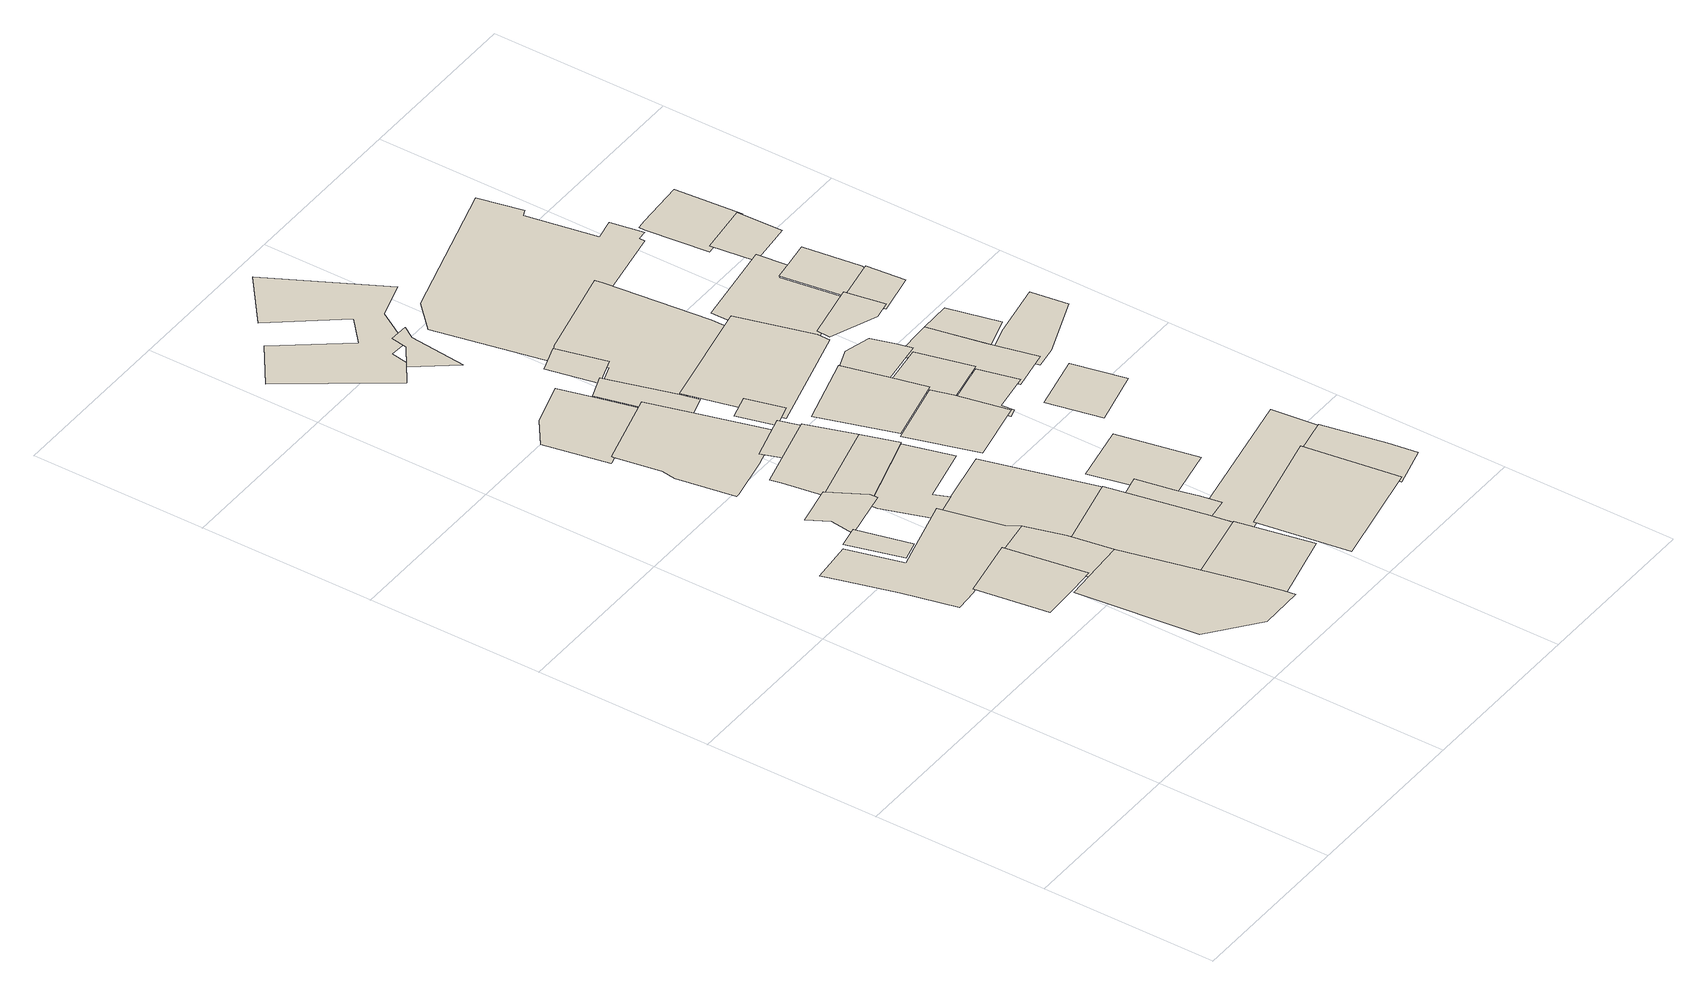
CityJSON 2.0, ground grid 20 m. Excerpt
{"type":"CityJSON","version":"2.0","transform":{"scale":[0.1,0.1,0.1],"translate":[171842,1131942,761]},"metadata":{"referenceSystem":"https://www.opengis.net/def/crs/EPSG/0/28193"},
"CityObjects":{
"building1":{"type":"Building","attributes":{"material":{"value":"dressed stone","sources":[{"name":"Amiran Atlas, sheet 11, map 4.2","type":"Secondary cartographic source"}],"paradata":{"author":"Beatrice Vaienti","date":"29-05-2023","version":0}},"time":{"estimatedStart":{"year":1841},"estimatedEnd":{"year":1938}},"roof":{"type":{"value":"flat","paradata":{"type":"user","author":"Beatrice Vaienti","date":"29-05-2023","version":0}}},"numberOfFloors":{"value":"2","sources":[{"name":"Amiran Atlas, sheet 12, map 4.3","type":"Secondary cartographic source"}],"paradata":{"type":"user","author":"Beatrice Vaienti","date":"29-05-2023","comments":"In the atlas the value is \"1-3\", we have chosen a random value between 1 and 3 assigning a higher probability to 1 and 2 floors, respectively p=[0.35,0.35,0.3] for 1, 2, 3 floors","version":0}},"updatedGeometry":true,"terrainDifference":{"value":"0.7415756068710471"}},"geometry":[{"type":"MultiSurface","lod":"0","boundaries":[[[0,1,2,3,4]]]}]},
"building2":{"type":"Building","attributes":{"material":{"value":"dressed stone","sources":[{"name":"Amiran Atlas, sheet 11, map 4.2","type":"Secondary cartographic source"}],"paradata":{"author":"Beatrice Vaienti","date":"29-05-2023","version":0}},"time":{"estimatedStart":{"year":1841},"estimatedEnd":{"year":1938}},"roof":{"type":{"value":"flat","paradata":{"type":"user","author":"Beatrice Vaienti","date":"29-05-2023","version":0}}},"numberOfFloors":{"value":"2","sources":[{"name":"Amiran Atlas, sheet 12, map 4.3","type":"Secondary cartographic source"}],"paradata":{"type":"user","author":"Beatrice Vaienti","date":"29-05-2023","comments":"In the atlas the value is \"1-3\", we have chosen a random value between 1 and 3 assigning a higher probability to 1 and 2 floors, respectively p=[0.35,0.35,0.3] for 1, 2, 3 floors","version":0}},"updatedGeometry":true,"terrainDifference":{"value":"0.2014014282801654"}},"geometry":[{"type":"MultiSurface","lod":"0","boundaries":[[[5,6,7,8]]]}]},
"building3":{"type":"Building","attributes":{"material":{"value":"dressed stone","sources":[{"name":"Amiran Atlas, sheet 11, map 4.2","type":"Secondary cartographic source"}],"paradata":{"author":"Beatrice Vaienti","date":"29-05-2023","version":0}},"time":{"estimatedStart":{"year":1841},"estimatedEnd":{"year":1938}},"roof":{"type":{"value":"flat","paradata":{"type":"user","author":"Beatrice Vaienti","date":"29-05-2023","version":0}}},"numberOfFloors":{"value":"3","sources":[{"name":"Amiran Atlas, sheet 12, map 4.3","type":"Secondary cartographic source"}],"paradata":{"type":"user","author":"Beatrice Vaienti","date":"29-05-2023","comments":"In the atlas the value is \"1-3\", we have chosen a random value between 1 and 3 assigning a higher probability to 1 and 2 floors, respectively p=[0.35,0.35,0.3] for 1, 2, 3 floors","version":0}},"updatedGeometry":true,"terrainDifference":{"value":"1.1734981575263665"}},"geometry":[{"type":"MultiSurface","lod":"0","boundaries":[[[9,10,11,12,13,14,15,16,17,18,19,20]]]}]},
"building4":{"type":"Building","attributes":{"material":{"value":"dressed stone","sources":[{"name":"Amiran Atlas, sheet 11, map 4.2","type":"Secondary cartographic source"}],"paradata":{"author":"Beatrice Vaienti","date":"29-05-2023","version":0}},"time":{"estimatedStart":{"year":1841},"estimatedEnd":{"year":1938}},"roof":{"type":{"value":"flat","paradata":{"type":"user","author":"Beatrice Vaienti","date":"29-05-2023","version":0}}},"numberOfFloors":{"value":"3","sources":[{"name":"Amiran Atlas, sheet 12, map 4.3","type":"Secondary cartographic source"}],"paradata":{"type":"user","author":"Beatrice Vaienti","date":"29-05-2023","comments":"In the atlas the value is \"1-3\", we have chosen a random value between 1 and 3 assigning a higher probability to 1 and 2 floors, respectively p=[0.35,0.35,0.3] for 1, 2, 3 floors","version":0}},"updatedGeometry":true,"terrainDifference":{"value":"1.1051796525054378"}},"geometry":[{"type":"MultiSurface","lod":"0","boundaries":[[[21,22,23,24,25,26,27,28,29]]]}]},
"building5":{"type":"Building","attributes":{"material":{"value":"dressed stone","sources":[{"name":"Amiran Atlas, sheet 11, map 4.2","type":"Secondary cartographic source"}],"paradata":{"author":"Beatrice Vaienti","date":"29-05-2023","version":0}},"time":{"estimatedStart":{"year":1841},"estimatedEnd":{"year":1938}},"roof":{"type":{"value":"flat","paradata":{"type":"user","author":"Beatrice Vaienti","date":"29-05-2023","version":0}}},"numberOfFloors":{"value":"1","sources":[{"name":"Amiran Atlas, sheet 12, map 4.3","type":"Secondary cartographic source"}],"paradata":{"type":"user","author":"Beatrice Vaienti","date":"29-05-2023","comments":"In the atlas the value is \"1-3\", we have chosen a random value between 1 and 3 assigning a higher probability to 1 and 2 floors, respectively p=[0.35,0.35,0.3] for 1, 2, 3 floors","version":0}},"updatedGeometry":true,"terrainDifference":{"value":"0.5852406870586565"}},"geometry":[{"type":"MultiSurface","lod":"0","boundaries":[[[30,31,32,33,34,35]]]}]},
"building6":{"type":"Building","attributes":{"material":{"value":"dressed stone","sources":[{"name":"Amiran Atlas, sheet 11, map 4.2","type":"Secondary cartographic source"}],"paradata":{"author":"Beatrice Vaienti","date":"29-05-2023","version":0}},"time":{"estimatedStart":{"year":1841},"estimatedEnd":{"year":1938}},"roof":{"type":{"value":"flat","paradata":{"type":"user","author":"Beatrice Vaienti","date":"29-05-2023","version":0}}},"numberOfFloors":{"value":"3","sources":[{"name":"Amiran Atlas, sheet 12, map 4.3","type":"Secondary cartographic source"}],"paradata":{"type":"user","author":"Beatrice Vaienti","date":"29-05-2023","comments":"In the atlas the value is \"1-3\", we have chosen a random value between 1 and 3 assigning a higher probability to 1 and 2 floors, respectively p=[0.35,0.35,0.3] for 1, 2, 3 floors","version":0}},"updatedGeometry":true,"terrainDifference":{"value":"0.609221989827347"}},"geometry":[{"type":"MultiSurface","lod":"0","boundaries":[[[26,36,17,16,27]]]}]},
"building7":{"type":"Building","attributes":{"material":{"value":"dressed stone","sources":[{"name":"Amiran Atlas, sheet 11, map 4.2","type":"Secondary cartographic source"}],"paradata":{"author":"Beatrice Vaienti","date":"29-05-2023","version":0}},"time":{"estimatedStart":{"year":1841},"estimatedEnd":{"year":1938}},"roof":{"type":{"value":"flat","paradata":{"type":"user","author":"Beatrice Vaienti","date":"29-05-2023","version":0}}},"numberOfFloors":{"value":"3","sources":[{"name":"Amiran Atlas, sheet 12, map 4.3","type":"Secondary cartographic source"}],"paradata":{"type":"user","author":"Beatrice Vaienti","date":"29-05-2023","comments":"In the atlas the value is \"1-3\", we have chosen a random value between 1 and 3 assigning a higher probability to 1 and 2 floors, respectively p=[0.35,0.35,0.3] for 1, 2, 3 floors","version":0}},"updatedGeometry":true,"terrainDifference":{"value":"1.1146611392366468"}},"geometry":[{"type":"MultiSurface","lod":"0","boundaries":[[[37,38,39,40,41]]]}]},
"building8":{"type":"Building","attributes":{"material":{"value":"dressed stone","sources":[{"name":"Amiran Atlas, sheet 11, map 4.2","type":"Secondary cartographic source"}],"paradata":{"author":"Beatrice Vaienti","date":"29-05-2023","version":0}},"time":{"estimatedStart":{"year":1841},"estimatedEnd":{"year":1938}},"roof":{"type":{"value":"flat","paradata":{"type":"user","author":"Beatrice Vaienti","date":"29-05-2023","version":0}}},"numberOfFloors":{"value":"1","sources":[{"name":"Amiran Atlas, sheet 12, map 4.3","type":"Secondary cartographic source"}],"paradata":{"type":"user","author":"Beatrice Vaienti","date":"29-05-2023","comments":"In the atlas the value is \"1-3\", we have chosen a random value between 1 and 3 assigning a higher probability to 1 and 2 floors, respectively p=[0.35,0.35,0.3] for 1, 2, 3 floors","version":0}},"updatedGeometry":true,"terrainDifference":{"value":"1.1937920762037393"}},"geometry":[{"type":"MultiSurface","lod":"0","boundaries":[[[42,43,44,45,46,47]]]}]},
"building9":{"type":"Building","attributes":{"material":{"value":"dressed stone","sources":[{"name":"Amiran Atlas, sheet 11, map 4.2","type":"Secondary cartographic source"}],"paradata":{"author":"Beatrice Vaienti","date":"29-05-2023","version":0}},"time":{"estimatedStart":{"year":1841},"estimatedEnd":{"year":1938}},"roof":{"type":{"value":"flat","paradata":{"type":"user","author":"Beatrice Vaienti","date":"29-05-2023","version":0}}},"numberOfFloors":{"value":"3","sources":[{"name":"Amiran Atlas, sheet 12, map 4.3","type":"Secondary cartographic source"}],"paradata":{"type":"user","author":"Beatrice Vaienti","date":"29-05-2023","comments":"In the atlas the value is \"1-3\", we have chosen a random value between 1 and 3 assigning a higher probability to 1 and 2 floors, respectively p=[0.35,0.35,0.3] for 1, 2, 3 floors","version":0}},"updatedGeometry":true,"terrainDifference":{"value":"1.2324583044890314"}},"geometry":[{"type":"MultiSurface","lod":"0","boundaries":[[[48,49,50,51,52]]]}]},
"building10":{"type":"Building","attributes":{"material":{"value":"dressed stone","sources":[{"name":"Amiran Atlas, sheet 11, map 4.2","type":"Secondary cartographic source"}],"paradata":{"author":"Beatrice Vaienti","date":"29-05-2023","version":0}},"time":{"estimatedStart":{"year":1841},"estimatedEnd":{"year":1938}},"roof":{"type":{"value":"domed","paradata":{"type":"user","author":"Beatrice Vaienti","date":"29-05-2023","version":0}}},"numberOfFloors":{"value":"3","sources":[{"name":"Amiran Atlas, sheet 12, map 4.3","type":"Secondary cartographic source"}],"paradata":{"type":"user","author":"Beatrice Vaienti","date":"29-05-2023","comments":"In the atlas the value is \"1-3\", we have chosen a random value between 1 and 3 assigning a higher probability to 1 and 2 floors, respectively p=[0.35,0.35,0.3] for 1, 2, 3 floors","version":0}},"updatedGeometry":true,"terrainDifference":{"value":"1.360554771012161"}},"geometry":[{"type":"MultiSurface","lod":"0","boundaries":[[[53,54,55,56,57,58,59]]]}]},
"building11":{"type":"Building","attributes":{"material":{"value":"dressed stone","sources":[{"name":"Amiran Atlas, sheet 11, map 4.2","type":"Secondary cartographic source"}],"paradata":{"author":"Beatrice Vaienti","date":"29-05-2023","version":0}},"time":{"estimatedStart":{"year":1841},"estimatedEnd":{"year":1938}},"roof":{"type":{"value":"flat","paradata":{"type":"user","author":"Beatrice Vaienti","date":"29-05-2023","version":0}}},"numberOfFloors":{"value":"3","sources":[{"name":"Amiran Atlas, sheet 12, map 4.3","type":"Secondary cartographic source"}],"paradata":{"type":"user","author":"Beatrice Vaienti","date":"29-05-2023","comments":"In the atlas the value is \"1-3\", we have chosen a random value between 1 and 3 assigning a higher probability to 1 and 2 floors, respectively p=[0.35,0.35,0.3] for 1, 2, 3 floors","version":0}},"updatedGeometry":true,"terrainDifference":{"value":"1.3034931876859628"}},"geometry":[{"type":"MultiSurface","lod":"0","boundaries":[[[55,54,60,61,62,63,64]]]}]},
"building12":{"type":"Building","attributes":{"material":{"value":"dressed stone","sources":[{"name":"Amiran Atlas, sheet 11, map 4.2","type":"Secondary cartographic source"}],"paradata":{"author":"Beatrice Vaienti","date":"29-05-2023","version":0}},"time":{"estimatedStart":{"year":1841},"estimatedEnd":{"year":1938}},"roof":{"type":{"value":"flat","paradata":{"type":"user","author":"Beatrice Vaienti","date":"29-05-2023","version":0}}},"numberOfFloors":{"value":"2","sources":[{"name":"Amiran Atlas, sheet 12, map 4.3","type":"Secondary cartographic source"}],"paradata":{"type":"user","author":"Beatrice Vaienti","date":"29-05-2023","comments":"In the atlas the value is \"1-3\", we have chosen a random value between 1 and 3 assigning a higher probability to 1 and 2 floors, respectively p=[0.35,0.35,0.3] for 1, 2, 3 floors","version":0}},"updatedGeometry":true,"terrainDifference":{"value":"1.1023159950963455"}},"geometry":[{"type":"MultiSurface","lod":"0","boundaries":[[[65,50,49,66,67]]]}]},
"building13":{"type":"Building","attributes":{"material":{"value":"dressed stone","sources":[{"name":"Amiran Atlas, sheet 11, map 4.2","type":"Secondary cartographic source"}],"paradata":{"author":"Beatrice Vaienti","date":"29-05-2023","version":0}},"time":{"estimatedStart":{"year":1841},"estimatedEnd":{"year":1938}},"roof":{"type":{"value":"domed","paradata":{"type":"user","author":"Beatrice Vaienti","date":"29-05-2023","version":0}}},"numberOfFloors":{"value":"2","sources":[{"name":"Amiran Atlas, sheet 12, map 4.3","type":"Secondary cartographic source"}],"paradata":{"type":"user","author":"Beatrice Vaienti","date":"29-05-2023","comments":"In the atlas the value is \"1-3\", we have chosen a random value between 1 and 3 assigning a higher probability to 1 and 2 floors, respectively p=[0.35,0.35,0.3] for 1, 2, 3 floors","version":0}},"updatedGeometry":true,"terrainDifference":{"value":"1.8559229964739643"}},"geometry":[{"type":"MultiSurface","lod":"0","boundaries":[[[68,69,70,71,72,73,74,75,76,77]]]}]},
"building14":{"type":"Building","attributes":{"material":{"value":"dressed stone","sources":[{"name":"Amiran Atlas, sheet 11, map 4.2","type":"Secondary cartographic source"}],"paradata":{"author":"Beatrice Vaienti","date":"29-05-2023","version":0}},"time":{"estimatedStart":{"year":1841},"estimatedEnd":{"year":1938}},"roof":{"type":{"value":"gable","paradata":{"type":"user","author":"Beatrice Vaienti","date":"29-05-2023","comments":"In the Atlas the value is reported is 'gabled (tiles)', however it is not clear whether it refers to a hip or a gable roof. Therefore we assigned a random value between the two.","version":0}}},"numberOfFloors":{"value":"1","sources":[{"name":"Amiran Atlas, sheet 12, map 4.3","type":"Secondary cartographic source"}],"paradata":{"type":"user","author":"Beatrice Vaienti","date":"29-05-2023","comments":"In the atlas the value is \"1-3\", we have chosen a random value between 1 and 3 assigning a higher probability to 1 and 2 floors, respectively p=[0.35,0.35,0.3] for 1, 2, 3 floors","version":0}},"updatedGeometry":true,"terrainDifference":{"value":"1.310572772012092"}},"geometry":[{"type":"MultiSurface","lod":"0","boundaries":[[[78,79,80,81,82,83,84]]]}]},
"building15":{"type":"Building","attributes":{"material":{"value":"dressed stone","sources":[{"name":"Amiran Atlas, sheet 11, map 4.2","type":"Secondary cartographic source"}],"paradata":{"author":"Beatrice Vaienti","date":"29-05-2023","version":0}},"time":{"estimatedStart":{"year":1841},"estimatedEnd":{"year":1938}},"roof":{"type":{"value":"flat","paradata":{"type":"user","author":"Beatrice Vaienti","date":"29-05-2023","version":0}}},"numberOfFloors":{"value":"1","sources":[{"name":"Amiran Atlas, sheet 12, map 4.3","type":"Secondary cartographic source"}],"paradata":{"type":"user","author":"Beatrice Vaienti","date":"29-05-2023","comments":"In the atlas the value is \"1-3\", we have chosen a random value between 1 and 3 assigning a higher probability to 1 and 2 floors, respectively p=[0.35,0.35,0.3] for 1, 2, 3 floors","version":0}},"updatedGeometry":true,"terrainDifference":{"value":"0.543079829151393"}},"geometry":[{"type":"MultiSurface","lod":"0","boundaries":[[[85,86,87,88]]]}]},
"building16":{"type":"Building","attributes":{"material":{"value":"dressed stone","sources":[{"name":"Amiran Atlas, sheet 11, map 4.2","type":"Secondary cartographic source"}],"paradata":{"author":"Beatrice Vaienti","date":"29-05-2023","version":0}},"time":{"estimatedStart":{"year":1841},"estimatedEnd":{"year":1938}},"roof":{"type":{"value":"gable","paradata":{"type":"user","author":"Beatrice Vaienti","date":"29-05-2023","comments":"In the Atlas the value is reported is 'gabled (tiles)', however it is not clear whether it refers to a hip or a gable roof. Therefore we assigned a random value between the two.","version":0}}},"numberOfFloors":{"value":"2","sources":[{"name":"Amiran Atlas, sheet 12, map 4.3","type":"Secondary cartographic source"}],"paradata":{"type":"user","author":"Beatrice Vaienti","date":"29-05-2023","comments":"In the atlas the value is \"1-3\", we have chosen a random value between 1 and 3 assigning a higher probability to 1 and 2 floors, respectively p=[0.35,0.35,0.3] for 1, 2, 3 floors","version":0}},"updatedGeometry":true,"terrainDifference":{"value":"0.34325742693408395"}},"geometry":[{"type":"MultiSurface","lod":"0","boundaries":[[[89,90,91,92,93,94]]]}]},
"building17":{"type":"Building","attributes":{"material":{"value":"dressed stone","sources":[{"name":"Amiran Atlas, sheet 11, map 4.2","type":"Secondary cartographic source"}],"paradata":{"author":"Beatrice Vaienti","date":"29-05-2023","version":0}},"time":{"estimatedStart":{"year":1841},"estimatedEnd":{"year":1938}},"roof":{"type":{"value":"flat","paradata":{"type":"user","author":"Beatrice Vaienti","date":"29-05-2023","version":0}}},"numberOfFloors":{"value":"1","sources":[{"name":"Amiran Atlas, sheet 12, map 4.3","type":"Secondary cartographic source"}],"paradata":{"type":"user","author":"Beatrice Vaienti","date":"29-05-2023","comments":"In the atlas the value is \"1-3\", we have chosen a random value between 1 and 3 assigning a higher probability to 1 and 2 floors, respectively p=[0.35,0.35,0.3] for 1, 2, 3 floors","version":0}},"updatedGeometry":true,"terrainDifference":{"value":"0.5837094846814871"}},"geometry":[{"type":"MultiSurface","lod":"0","boundaries":[[[95,96,97,98]]]}]},
"building18":{"type":"Building","attributes":{"material":{"value":"dressed stone","sources":[{"name":"Amiran Atlas, sheet 11, map 4.2","type":"Secondary cartographic source"}],"paradata":{"author":"Beatrice Vaienti","date":"29-05-2023","version":0}},"time":{"estimatedStart":{"year":1841},"estimatedEnd":{"year":1938}},"roof":{"type":{"value":"domed","paradata":{"type":"user","author":"Beatrice Vaienti","date":"29-05-2023","version":0}}},"numberOfFloors":{"value":"2","sources":[{"name":"Amiran Atlas, sheet 12, map 4.3","type":"Secondary cartographic source"}],"paradata":{"type":"user","author":"Beatrice Vaienti","date":"29-05-2023","comments":"In the atlas the value is \"1-3\", we have chosen a random value between 1 and 3 assigning a higher probability to 1 and 2 floors, respectively p=[0.35,0.35,0.3] for 1, 2, 3 floors","version":0}},"updatedGeometry":true,"terrainDifference":{"value":"1.1359282946718159"}},"geometry":[{"type":"MultiSurface","lod":"0","boundaries":[[[99,100,101,102,103,104]]]}]},
"building19":{"type":"Building","attributes":{"material":{"value":"dressed stone","sources":[{"name":"Amiran Atlas, sheet 11, map 4.2","type":"Secondary cartographic source"}],"paradata":{"author":"Beatrice Vaienti","date":"29-05-2023","version":0}},"time":{"estimatedStart":{"year":1841},"estimatedEnd":{"year":1938}},"roof":{"type":{"value":"domed","paradata":{"type":"user","author":"Beatrice Vaienti","date":"29-05-2023","version":0}}},"numberOfFloors":{"value":"3","sources":[{"name":"Amiran Atlas, sheet 12, map 4.3","type":"Secondary cartographic source"}],"paradata":{"type":"user","author":"Beatrice Vaienti","date":"29-05-2023","comments":"In the atlas the value is \"1-3\", we have chosen a random value between 1 and 3 assigning a higher probability to 1 and 2 floors, respectively p=[0.35,0.35,0.3] for 1, 2, 3 floors","version":0}},"updatedGeometry":true,"terrainDifference":{"value":"0.8782813781786245"}},"geometry":[{"type":"MultiSurface","lod":"0","boundaries":[[[105,106,107,108,109,110]]]}]},
"building20":{"type":"Building","attributes":{"material":{"paradata":{"version":0}},"time":{"estimatedStart":{"year":1841},"estimatedEnd":{"year":1938}},"roof":{"type":{"value":"gable","paradata":{"type":"user","author":"Beatrice Vaienti","date":"29-05-2023","comments":"In the Atlas the value is reported is 'gabled (tiles)', however it is not clear whether it refers to a hip or a gable roof. Therefore we assigned a random value between the two.","version":0}}},"numberOfFloors":{"value":"3","paradata":{"type":"predicted","date":"05-06-2023","comments":"Random Forest Classifier","version":0}},"updatedGeometry":true,"terrainDifference":{"value":"0.7849513631530571"}},"geometry":[{"type":"MultiSurface","lod":"0","boundaries":[[[111,112,113,114]]]}]},
"building21":{"type":"Building","attributes":{"material":{"value":"dressed stone","sources":[{"name":"Amiran Atlas, sheet 11, map 4.2","type":"Secondary cartographic source"}],"paradata":{"author":"Beatrice Vaienti","date":"29-05-2023","version":0}},"time":{"estimatedStart":{"year":1841},"estimatedEnd":{"year":1938}},"roof":{"type":{"value":"flat","paradata":{"type":"user","author":"Beatrice Vaienti","date":"29-05-2023","version":0}}},"numberOfFloors":{"value":"1","sources":[{"name":"Amiran Atlas, sheet 12, map 4.3","type":"Secondary cartographic source"}],"paradata":{"type":"user","author":"Beatrice Vaienti","date":"29-05-2023","comments":"In the atlas the value is \"1-3\", we have chosen a random value between 1 and 3 assigning a higher probability to 1 and 2 floors, respectively p=[0.35,0.35,0.3] for 1, 2, 3 floors","version":0}},"updatedGeometry":true,"terrainDifference":{"value":"0.9120840890925611"}},"geometry":[{"type":"MultiSurface","lod":"0","boundaries":[[[115,116,117,118,119]]]}]},
"building22":{"type":"Building","attributes":{"material":{"value":"dressed stone","sources":[{"name":"Amiran Atlas, sheet 11, map 4.2","type":"Secondary cartographic source"}],"paradata":{"author":"Beatrice Vaienti","date":"29-05-2023","version":0}},"time":{"estimatedStart":{"year":1841},"estimatedEnd":{"year":1938}},"roof":{"type":{"value":"domed","paradata":{"type":"user","author":"Beatrice Vaienti","date":"29-05-2023","version":0}}},"numberOfFloors":{"value":"2","sources":[{"name":"Amiran Atlas, sheet 12, map 4.3","type":"Secondary cartographic source"}],"paradata":{"type":"user","author":"Beatrice Vaienti","date":"29-05-2023","comments":"In the atlas the value is \"1-3\", we have chosen a random value between 1 and 3 assigning a higher probability to 1 and 2 floors, respectively p=[0.35,0.35,0.3] for 1, 2, 3 floors","version":0}},"updatedGeometry":true,"terrainDifference":{"value":"1.2810427318225848"}},"geometry":[{"type":"MultiSurface","lod":"0","boundaries":[[[120,121,122,123,124]]]}]},
"building23":{"type":"Building","attributes":{"material":{"value":"dressed stone","sources":[{"name":"Amiran Atlas, sheet 11, map 4.2","type":"Secondary cartographic source"}],"paradata":{"author":"Beatrice Vaienti","date":"29-05-2023","version":0}},"time":{"estimatedStart":{"year":1841},"estimatedEnd":{"year":1938}},"roof":{"type":{"value":"flat","paradata":{"type":"user","author":"Beatrice Vaienti","date":"29-05-2023","version":0}}},"numberOfFloors":{"value":"1","sources":[{"name":"Amiran Atlas, sheet 12, map 4.3","type":"Secondary cartographic source"}],"paradata":{"type":"user","author":"Beatrice Vaienti","date":"29-05-2023","comments":"In the atlas the value is \"1-3\", we have chosen a random value between 1 and 3 assigning a higher probability to 1 and 2 floors, respectively p=[0.35,0.35,0.3] for 1, 2, 3 floors","version":0}},"updatedGeometry":true,"terrainDifference":{"value":"1.5725380496156869"}},"geometry":[{"type":"MultiSurface","lod":"0","boundaries":[[[125,126,127,128]]]}]},
"building24":{"type":"Building","attributes":{"material":{"value":"dressed stone","sources":[{"name":"Amiran Atlas, sheet 11, map 4.2","type":"Secondary cartographic source"}],"paradata":{"author":"Beatrice Vaienti","date":"29-05-2023","version":0}},"time":{"estimatedStart":{"year":1841},"estimatedEnd":{"year":1938}},"roof":{"type":{"value":"flat","paradata":{"type":"user","author":"Beatrice Vaienti","date":"29-05-2023","version":0}}},"numberOfFloors":{"value":"2","sources":[{"name":"Amiran Atlas, sheet 12, map 4.3","type":"Secondary cartographic source"}],"paradata":{"type":"user","author":"Beatrice Vaienti","date":"29-05-2023","comments":"In the atlas the value is \"1-3\", we have chosen a random value between 1 and 3 assigning a higher probability to 1 and 2 floors, respectively p=[0.35,0.35,0.3] for 1, 2, 3 floors","version":0}},"updatedGeometry":true,"terrainDifference":{"value":"1.0105732763211708"}},"geometry":[{"type":"MultiSurface","lod":"0","boundaries":[[[129,130,131,132,133]]]}]},
"building25":{"type":"Building","attributes":{"material":{"value":"dressed stone","sources":[{"name":"Amiran Atlas, sheet 11, map 4.2","type":"Secondary cartographic source"}],"paradata":{"author":"Beatrice Vaienti","date":"29-05-2023","version":0}},"time":{"estimatedStart":{"year":1841},"estimatedEnd":{"year":1938}},"roof":{"type":{"value":"domed","paradata":{"type":"user","author":"Beatrice Vaienti","date":"29-05-2023","version":0}}},"numberOfFloors":{"value":"1","sources":[{"name":"Amiran Atlas, sheet 12, map 4.3","type":"Secondary cartographic source"}],"paradata":{"type":"user","author":"Beatrice Vaienti","date":"29-05-2023","comments":"In the atlas the value is \"1-3\", we have chosen a random value between 1 and 3 assigning a higher probability to 1 and 2 floors, respectively p=[0.35,0.35,0.3] for 1, 2, 3 floors","version":0}},"updatedGeometry":true,"terrainDifference":{"value":"2.441305900781299"}},"geometry":[{"type":"MultiSurface","lod":"0","boundaries":[[[134,135,136,137,138,139,140,141,142,143,144,145,146]]]}]},
"building26":{"type":"Building","attributes":{"material":{"value":"dressed stone","sources":[{"name":"Amiran Atlas, sheet 11, map 4.2","type":"Secondary cartographic source"}],"paradata":{"author":"Beatrice Vaienti","date":"29-05-2023","version":0}},"time":{"estimatedStart":{"year":1841},"estimatedEnd":{"year":1938}},"roof":{"type":{"value":"flat","paradata":{"type":"user","author":"Beatrice Vaienti","date":"29-05-2023","version":0}}},"numberOfFloors":{"value":"3","sources":[{"name":"Amiran Atlas, sheet 12, map 4.3","type":"Secondary cartographic source"}],"paradata":{"type":"user","author":"Beatrice Vaienti","date":"29-05-2023","comments":"In the atlas the value is \"1-3\", we have chosen a random value between 1 and 3 assigning a higher probability to 1 and 2 floors, respectively p=[0.35,0.35,0.3] for 1, 2, 3 floors","version":0}},"updatedGeometry":true,"terrainDifference":{"value":"1.7369030381779886"}},"geometry":[{"type":"MultiSurface","lod":"0","boundaries":[[[147,148,149,150,151]]]}]},
"building27":{"type":"Building","attributes":{"material":{"value":"dressed stone","sources":[{"name":"Amiran Atlas, sheet 11, map 4.2","type":"Secondary cartographic source"}],"paradata":{"author":"Beatrice Vaienti","date":"29-05-2023","version":0}},"time":{"estimatedStart":{"year":1841},"estimatedEnd":{"year":1938}},"roof":{"type":{"value":"flat","paradata":{"type":"user","author":"Beatrice Vaienti","date":"29-05-2023","version":0}}},"numberOfFloors":{"value":"1","sources":[{"name":"Amiran Atlas, sheet 12, map 4.3","type":"Secondary cartographic source"}],"paradata":{"type":"user","author":"Beatrice Vaienti","date":"29-05-2023","comments":"In the atlas the value is \"1-3\", we have chosen a random value between 1 and 3 assigning a higher probability to 1 and 2 floors, respectively p=[0.35,0.35,0.3] for 1, 2, 3 floors","version":0}},"updatedGeometry":true,"terrainDifference":{"value":"2.1473041737134335"}},"geometry":[{"type":"MultiSurface","lod":"0","boundaries":[[[152,153,154,155,156]]]}]},
"building28":{"type":"Building","attributes":{"material":{"value":"dressed stone","sources":[{"name":"Amiran Atlas, sheet 11, map 4.2","type":"Secondary cartographic source"}],"paradata":{"author":"Beatrice Vaienti","date":"29-05-2023","version":0}},"time":{"estimatedStart":{"year":1841},"estimatedEnd":{"year":1938}},"roof":{"type":{"value":"flat","paradata":{"type":"user","author":"Beatrice Vaienti","date":"29-05-2023","version":0}}},"numberOfFloors":{"value":"3","sources":[{"name":"Amiran Atlas, sheet 12, map 4.3","type":"Secondary cartographic source"}],"paradata":{"type":"user","author":"Beatrice Vaienti","date":"29-05-2023","comments":"In the atlas the value is \"1-3\", we have chosen a random value between 1 and 3 assigning a higher probability to 1 and 2 floors, respectively p=[0.35,0.35,0.3] for 1, 2, 3 floors","version":0}},"updatedGeometry":true,"terrainDifference":{"value":"2.2539711357406342"}},"geometry":[{"type":"MultiSurface","lod":"0","boundaries":[[[157,158,159,160,161,162,163,164,165]]]}]},
"building29":{"type":"Building","attributes":{"material":{"value":"dressed stone","sources":[{"name":"Amiran Atlas, sheet 11, map 4.2","type":"Secondary cartographic source"}],"paradata":{"author":"Beatrice Vaienti","date":"29-05-2023","version":0}},"time":{"estimatedStart":{"year":1841},"estimatedEnd":{"year":1938}},"roof":{"type":{"value":"flat","paradata":{"type":"user","author":"Beatrice Vaienti","date":"29-05-2023","version":0}}},"numberOfFloors":{"value":"3","sources":[{"name":"Amiran Atlas, sheet 12, map 4.3","type":"Secondary cartographic source"}],"paradata":{"type":"user","author":"Beatrice Vaienti","date":"29-05-2023","comments":"In the atlas the value is \"1-3\", we have chosen a random value between 1 and 3 assigning a higher probability to 1 and 2 floors, respectively p=[0.35,0.35,0.3] for 1, 2, 3 floors","version":0}},"updatedGeometry":true,"terrainDifference":{"value":"0.9936975825622212"}},"geometry":[{"type":"MultiSurface","lod":"0","boundaries":[[[166,167,168,169,170,171]]]}]},
"building30":{"type":"Building","attributes":{"material":{"value":"dressed stone","sources":[{"name":"Amiran Atlas, sheet 11, map 4.2","type":"Secondary cartographic source"}],"paradata":{"author":"Beatrice Vaienti","date":"29-05-2023","version":0}},"time":{"estimatedStart":{"year":1841},"estimatedEnd":{"year":1938}},"roof":{"type":{"value":"gable","paradata":{"type":"user","author":"Beatrice Vaienti","date":"29-05-2023","comments":"In the Atlas the value is reported is 'gabled (tiles)', however it is not clear whether it refers to a hip or a gable roof. Therefore we assigned a random value between the two.","version":0}}},"numberOfFloors":{"value":"1","sources":[{"name":"Amiran Atlas, sheet 12, map 4.3","type":"Secondary cartographic source"}],"paradata":{"type":"user","author":"Beatrice Vaienti","date":"29-05-2023","comments":"In the atlas the value is \"1-3\", we have chosen a random value between 1 and 3 assigning a higher probability to 1 and 2 floors, respectively p=[0.35,0.35,0.3] for 1, 2, 3 floors","version":0}},"updatedGeometry":true,"terrainDifference":{"value":"1.208562834485667"}},"geometry":[{"type":"MultiSurface","lod":"0","boundaries":[[[172,173,174,175,176]]]}]},
"building31":{"type":"Building","attributes":{"material":{"value":"dressed stone","sources":[{"name":"Amiran Atlas, sheet 11, map 4.2","type":"Secondary cartographic source"}],"paradata":{"author":"Beatrice Vaienti","date":"29-05-2023","version":0}},"time":{"estimatedStart":{"year":1841},"estimatedEnd":{"year":1938}},"roof":{"type":{"value":"flat","paradata":{"type":"user","author":"Beatrice Vaienti","date":"29-05-2023","version":0}}},"numberOfFloors":{"value":"1","sources":[{"name":"Amiran Atlas, sheet 12, map 4.3","type":"Secondary cartographic source"}],"paradata":{"type":"user","author":"Beatrice Vaienti","date":"29-05-2023","comments":"In the atlas the value is \"1-3\", we have chosen a random value between 1 and 3 assigning a higher probability to 1 and 2 floors, respectively p=[0.35,0.35,0.3] for 1, 2, 3 floors","version":0}},"updatedGeometry":true,"terrainDifference":{"value":"0.8372788266360294"}},"geometry":[{"type":"MultiSurface","lod":"0","boundaries":[[[177,178,179,180,181,182]]]}]},
"building32":{"type":"Building","attributes":{"material":{"value":"dressed stone","sources":[{"name":"Amiran Atlas, sheet 11, map 4.2","type":"Secondary cartographic source"}],"paradata":{"author":"Beatrice Vaienti","date":"29-05-2023","version":0}},"time":{"estimatedStart":{"year":1841},"estimatedEnd":{"year":1938}},"roof":{"type":{"value":"domed","paradata":{"type":"user","author":"Beatrice Vaienti","date":"29-05-2023","version":0}}},"numberOfFloors":{"value":"1","sources":[{"name":"Amiran Atlas, sheet 12, map 4.3","type":"Secondary cartographic source"}],"paradata":{"type":"user","author":"Beatrice Vaienti","date":"29-05-2023","comments":"In the atlas the value is \"1-3\", we have chosen a random value between 1 and 3 assigning a higher probability to 1 and 2 floors, respectively p=[0.35,0.35,0.3] for 1, 2, 3 floors","version":0}},"updatedGeometry":true,"terrainDifference":{"value":"0.6257997141149827"}},"geometry":[{"type":"MultiSurface","lod":"0","boundaries":[[[183,184,185,186,187]]]}]},
"building33":{"type":"Building","attributes":{"material":{"value":"dressed stone","sources":[{"name":"Amiran Atlas, sheet 11, map 4.2","type":"Secondary cartographic source"}],"paradata":{"author":"Beatrice Vaienti","date":"29-05-2023","version":0}},"time":{"estimatedStart":{"year":1841},"estimatedEnd":{"year":1938}},"roof":{"type":{"value":"domed","paradata":{"type":"user","author":"Beatrice Vaienti","date":"29-05-2023","version":0}}},"numberOfFloors":{"value":"1","sources":[{"name":"Amiran Atlas, sheet 12, map 4.3","type":"Secondary cartographic source"}],"paradata":{"type":"user","author":"Beatrice Vaienti","date":"29-05-2023","comments":"In the atlas the value is \"1-3\", we have chosen a random value between 1 and 3 assigning a higher probability to 1 and 2 floors, respectively p=[0.35,0.35,0.3] for 1, 2, 3 floors","version":0}},"updatedGeometry":true,"terrainDifference":{"value":"1.062599505457678"}},"geometry":[{"type":"MultiSurface","lod":"0","boundaries":[[[188,189,190,191]]]}]},
"building34":{"type":"Building","attributes":{"material":{"value":"dressed stone","sources":[{"name":"Amiran Atlas, sheet 11, map 4.2","type":"Secondary cartographic source"}],"paradata":{"author":"Beatrice Vaienti","date":"29-05-2023","version":0}},"time":{"estimatedStart":{"year":1841},"estimatedEnd":{"year":1938}},"roof":{"type":{"value":"domed","paradata":{"type":"user","author":"Beatrice Vaienti","date":"29-05-2023","version":0}}},"numberOfFloors":{"value":"3","sources":[{"name":"Amiran Atlas, sheet 12, map 4.3","type":"Secondary cartographic source"}],"paradata":{"type":"user","author":"Beatrice Vaienti","date":"29-05-2023","comments":"In the atlas the value is \"1-3\", we have chosen a random value between 1 and 3 assigning a higher probability to 1 and 2 floors, respectively p=[0.35,0.35,0.3] for 1, 2, 3 floors","version":0}},"updatedGeometry":true,"terrainDifference":{"value":"1.6172838676032844"}},"geometry":[{"type":"MultiSurface","lod":"0","boundaries":[[[192,193,194,195,196,197]]]}]},
"building35":{"type":"Building","attributes":{"material":{"value":"dressed stone","sources":[{"name":"Amiran Atlas, sheet 11, map 4.2","type":"Secondary cartographic source"}],"paradata":{"author":"Beatrice Vaienti","date":"29-05-2023","version":0}},"time":{"estimatedStart":{"year":1841},"estimatedEnd":{"year":1938}},"roof":{"type":{"value":"flat","paradata":{"type":"user","author":"Beatrice Vaienti","date":"29-05-2023","version":0}}},"numberOfFloors":{"value":"1","sources":[{"name":"Amiran Atlas, sheet 12, map 4.3","type":"Secondary cartographic source"}],"paradata":{"type":"user","author":"Beatrice Vaienti","date":"29-05-2023","comments":"In the atlas the value is \"1-3\", we have chosen a random value between 1 and 3 assigning a higher probability to 1 and 2 floors, respectively p=[0.35,0.35,0.3] for 1, 2, 3 floors","version":0}},"updatedGeometry":true,"terrainDifference":{"value":"0.5721613421117654"}},"geometry":[{"type":"MultiSurface","lod":"0","boundaries":[[[198,199,200,201,202]]]}]},
"building36":{"type":"Building","attributes":{"material":{"value":"dressed stone","sources":[{"name":"Amiran Atlas, sheet 11, map 4.2","type":"Secondary cartographic source"}],"paradata":{"author":"Beatrice Vaienti","date":"29-05-2023","version":0}},"time":{"estimatedStart":{"year":1841},"estimatedEnd":{"year":1938}},"roof":{"type":{"value":"flat","paradata":{"type":"user","author":"Beatrice Vaienti","date":"29-05-2023","version":0}}},"numberOfFloors":{"value":"3","sources":[{"name":"Amiran Atlas, sheet 12, map 4.3","type":"Secondary cartographic source"}],"paradata":{"type":"user","author":"Beatrice Vaienti","date":"29-05-2023","comments":"In the atlas the value is \"1-3\", we have chosen a random value between 1 and 3 assigning a higher probability to 1 and 2 floors, respectively p=[0.35,0.35,0.3] for 1, 2, 3 floors","version":0}},"updatedGeometry":true,"terrainDifference":{"value":"1.5550210134574445"}},"geometry":[{"type":"MultiSurface","lod":"0","boundaries":[[[203,204,205,206,207,208,209,210]]]}]},
"building37":{"type":"Building","attributes":{"material":{"value":"dressed stone","sources":[{"name":"Amiran Atlas, sheet 11, map 4.2","type":"Secondary cartographic source"}],"paradata":{"author":"Beatrice Vaienti","date":"29-05-2023","version":0}},"time":{"estimatedStart":{"year":1841},"estimatedEnd":{"year":1938}},"roof":{"type":{"value":"flat","paradata":{"type":"user","author":"Beatrice Vaienti","date":"29-05-2023","version":0}}},"numberOfFloors":{"value":"3","sources":[{"name":"Amiran Atlas, sheet 12, map 4.3","type":"Secondary cartographic source"}],"paradata":{"type":"user","author":"Beatrice Vaienti","date":"29-05-2023","comments":"In the atlas the value is \"1-3\", we have chosen a random value between 1 and 3 assigning a higher probability to 1 and 2 floors, respectively p=[0.35,0.35,0.3] for 1, 2, 3 floors","version":0}},"updatedGeometry":true,"terrainDifference":{"value":"2.7242006657109594"}},"geometry":[{"type":"MultiSurface","lod":"0","boundaries":[[[211,212,213,214,215,216,217,218,219,220,221,222,223]]]}]},
"building38":{"type":"Building","attributes":{"material":{"value":"dressed stone","sources":[{"name":"Amiran Atlas, sheet 11, map 4.2","type":"Secondary cartographic source"}],"paradata":{"author":"Beatrice Vaienti","date":"29-05-2023","version":0}},"time":{"estimatedStart":{"year":1841},"estimatedEnd":{"year":1938}},"roof":{"type":{"value":"domed","paradata":{"type":"user","author":"Beatrice Vaienti","date":"29-05-2023","version":0}}},"numberOfFloors":{"value":"1","sources":[{"name":"Amiran Atlas, sheet 12, map 4.3","type":"Secondary cartographic source"}],"paradata":{"type":"user","author":"Beatrice Vaienti","date":"29-05-2023","comments":"In the atlas the value is \"1-3\", we have chosen a random value between 1 and 3 assigning a higher probability to 1 and 2 floors, respectively p=[0.35,0.35,0.3] for 1, 2, 3 floors","version":0}},"updatedGeometry":true,"terrainDifference":{"value":"0.9303543918317883"}},"geometry":[{"type":"MultiSurface","lod":"0","boundaries":[[[224,225,226,196]]]}]},
"building39":{"type":"Building","attributes":{"material":{"value":"dressed stone","sources":[{"name":"Amiran Atlas, sheet 11, map 4.2","type":"Secondary cartographic source"}],"paradata":{"author":"Beatrice Vaienti","date":"29-05-2023","version":0}},"time":{"estimatedStart":{"year":1841},"estimatedEnd":{"year":1938}},"roof":{"type":{"value":"domed","paradata":{"type":"user","author":"Beatrice Vaienti","date":"29-05-2023","version":0}}},"numberOfFloors":{"value":"1","sources":[{"name":"Amiran Atlas, sheet 12, map 4.3","type":"Secondary cartographic source"}],"paradata":{"type":"user","author":"Beatrice Vaienti","date":"29-05-2023","comments":"In the atlas the value is \"1-3\", we have chosen a random value between 1 and 3 assigning a higher probability to 1 and 2 floors, respectively p=[0.35,0.35,0.3] for 1, 2, 3 floors","version":0}},"updatedGeometry":true,"terrainDifference":{"value":"0.649232904205448"}},"geometry":[{"type":"MultiSurface","lod":"0","boundaries":[[[227,228,229,230,231]]]}]},
"building40":{"type":"Building","attributes":{"material":{"value":"dressed stone","sources":[{"name":"Amiran Atlas, sheet 11, map 4.2","type":"Secondary cartographic source"}],"paradata":{"author":"Beatrice Vaienti","date":"29-05-2023","version":0}},"time":{"estimatedStart":{"year":1841},"estimatedEnd":{"year":1938}},"roof":{"type":{"value":"flat","paradata":{"type":"user","author":"Beatrice Vaienti","date":"29-05-2023","version":0}}},"numberOfFloors":{"value":"3","sources":[{"name":"Amiran Atlas, sheet 12, map 4.3","type":"Secondary cartographic source"}],"paradata":{"type":"user","author":"Beatrice Vaienti","date":"29-05-2023","comments":"In the atlas the value is \"1-3\", we have chosen a random value between 1 and 3 assigning a higher probability to 1 and 2 floors, respectively p=[0.35,0.35,0.3] for 1, 2, 3 floors","version":0}},"updatedGeometry":true,"terrainDifference":{"value":"1.4915714561083586"}},"geometry":[{"type":"MultiSurface","lod":"0","boundaries":[[[232,233,234,235,236,237]]]}]},
"building41":{"type":"Building","attributes":{"material":{"value":"dressed stone","sources":[{"name":"Amiran Atlas, sheet 11, map 4.2","type":"Secondary cartographic source"}],"paradata":{"author":"Beatrice Vaienti","date":"29-05-2023","version":0}},"time":{"estimatedStart":{"year":1841},"estimatedEnd":{"year":1938}},"roof":{"type":{"value":"domed","paradata":{"type":"user","author":"Beatrice Vaienti","date":"29-05-2023","version":0}}},"numberOfFloors":{"value":"3","sources":[{"name":"Amiran Atlas, sheet 12, map 4.3","type":"Secondary cartographic source"}],"paradata":{"type":"user","author":"Beatrice Vaienti","date":"29-05-2023","comments":"In the atlas the value is \"1-3\", we have chosen a random value between 1 and 3 assigning a higher probability to 1 and 2 floors, respectively p=[0.35,0.35,0.3] for 1, 2, 3 floors","version":0}},"updatedGeometry":true,"terrainDifference":{"value":"0.9506172809858108"}},"geometry":[{"type":"MultiSurface","lod":"0","boundaries":[[[238,239,240,241,242,243]]]}]},
"building42":{"type":"Building","attributes":{"material":{"value":"dressed stone","sources":[{"name":"Amiran Atlas, sheet 11, map 4.2","type":"Secondary cartographic source"}],"paradata":{"author":"Beatrice Vaienti","date":"29-05-2023","version":0}},"time":{"estimatedStart":{"year":1841},"estimatedEnd":{"year":1938}},"roof":{"type":{"value":"flat","paradata":{"type":"user","author":"Beatrice Vaienti","date":"29-05-2023","version":0}}},"numberOfFloors":{"value":"3","sources":[{"name":"Amiran Atlas, sheet 12, map 4.3","type":"Secondary cartographic source"}],"paradata":{"type":"user","author":"Beatrice Vaienti","date":"29-05-2023","comments":"In the atlas the value is \"1-3\", we have chosen a random value between 1 and 3 assigning a higher probability to 1 and 2 floors, respectively p=[0.35,0.35,0.3] for 1, 2, 3 floors","version":0}},"updatedGeometry":true,"terrainDifference":{"value":"0.7658809674301883"}},"geometry":[{"type":"MultiSurface","lod":"0","boundaries":[[[244,245,246,247]]]}]},
"building43":{"type":"Building","attributes":{"material":{"value":"dressed stone","sources":[{"name":"Amiran Atlas, sheet 11, map 4.2","type":"Secondary cartographic source"}],"paradata":{"author":"Beatrice Vaienti","date":"29-05-2023","version":0}},"time":{"estimatedStart":{"year":1841},"estimatedEnd":{"year":1938}},"roof":{"type":{"value":"flat","paradata":{"type":"user","author":"Beatrice Vaienti","date":"29-05-2023","version":0}}},"numberOfFloors":{"value":"3","sources":[{"name":"Amiran Atlas, sheet 12, map 4.3","type":"Secondary cartographic source"}],"paradata":{"type":"user","author":"Beatrice Vaienti","date":"29-05-2023","comments":"In the atlas the value is \"1-3\", we have chosen a random value between 1 and 3 assigning a higher probability to 1 and 2 floors, respectively p=[0.35,0.35,0.3] for 1, 2, 3 floors","version":0}},"updatedGeometry":true,"terrainDifference":{"value":"1.0704259280960542"}},"geometry":[{"type":"MultiSurface","lod":"0","boundaries":[[[248,249,250,251,252,253,254]]]}]}
},
"vertices":[
[124,186,80],[152,188,80],[137,280,80],[67,267,80],[80,184,80],
[69,348,81],[92,354,81],[77,416,81],[52,411,81],
[69,348,75],[52,411,75],[4,406,75],[10,387,75],[27,326,75],[41,265,75],[67,267,75],[137,280,75],[181,287,75],[172,299,75],[156,371,75],[92,354,75],
[193,4,75],[244,5,75],[242,19,75],[234,55,75],[222,108,75],[202,191,75],[152,188,75],[124,186,75],[139,47,75],
[80,444,76],[77,416,76],[137,428,76],[136,437,76],[114,477,76],[67,467,76],
[193,242,75],
[242,19,64],[332,41,64],[315,127,64],[222,108,64],[234,55,64],
[289,265,63],[193,242,63],[202,191,63],[222,108,63],[315,127,63],[311,152,63],
[233,466,64],[220,507,64],[122,482,64],[114,477,64],[136,437,64],
[137,428,62],[156,371,62],[192,379,62],[185,396,62],[248,411,62],[233,466,62],[136,437,62],
[172,299,62],[181,287,62],[193,242,62],[289,265,62],[255,392,62],
[115,527,64],[202,563,64],[112,539,64],
[157,722,49],[70,698,49],[70,696,49],[79,644,49],[77,628,49],[88,562,49],[91,562,49],[142,572,49],[195,587,49],[171,673,49],
[135,810,41],[84,794,41],[55,772,41],[69,698,41],[70,698,41],[157,722,41],[145,772,41],
[202,563,62],[195,587,62],[142,572,62],[150,549,62],
[294,242,60],[311,152,60],[337,156,60],[333,180,60],[327,206,60],[319,248,60],
[222,595,56],[211,638,56],[183,630,56],[195,587,56],
[171,673,42],[200,682,42],[195,703,42],[172,782,42],[145,772,42],[157,722,42],
[135,919,21],[142,985,21],[151,999,21],[130,1000,21],[127,981,21],[101,963,21],
[172,782,35],[206,794,35],[192,851,35],[160,840,35],
[308,298,51],[319,248,51],[327,206,51],[393,219,51],[375,311,51],
[351,416,49],[339,476,49],[332,500,49],[256,482,49],[280,401,49],
[484,43,46],[468,152,46],[344,123,46],[360,18,46],
[256,482,53],[332,500,53],[322,542,53],[309,592,53],[228,569,53],
[70,1111,1],[22,1076,1],[57,1026,1],[101,963,1],[127,981,1],[130,1000,1],[151,999,1],[178,1042,1],[220,1055,1],[153,1181,1],[96,1136,1],[154,1062,1],[126,1037,1],
[348,644,43],[324,730,43],[195,703,43],[222,595,43],[347,629,43],
[468,152,39],[512,161,39],[506,214,39],[333,180,39],[344,123,39],
[172,782,27],[195,703,27],[324,730,27],[324,754,27],[312,874,27],[311,883,27],[204,858,27],[192,851,27],[206,794,27],
[339,476,41],[351,416,41],[361,419,41],[360,434,41],[404,441,41],[393,487,41],
[322,542,44],[332,500,44],[339,476,44],[393,487,44],[377,550,44],
[335,602,49],[309,592,49],[322,542,49],[377,550,49],[373,567,49],[365,594,49],
[526,89,40],[512,161,40],[468,152,40],[484,43,40],[531,56,40],
[471,359,35],[458,420,35],[394,406,35],[407,344,35],
[393,487,35],[404,441,35],[451,450,35],[437,507,35],[425,569,35],[373,567,35],
[413,657,47],[348,644,47],[347,629,47],[400,608,47],[421,612,47],
[428,733,36],[424,769,36],[324,754,36],[324,730,36],[348,644,36],[413,657,36],[418,658,36],[407,730,36],
[373,1067,6],[206,1018,6],[177,989,6],[204,858,6],[311,883,6],[312,874,6],[411,892,6],[411,899,6],[422,900,6],[415,937,6],[391,932,6],[377,1013,6],[384,1016,6],
[439,500,35],[474,511,35],[461,570,35],
[465,667,41],[418,658,41],[413,657,41],[421,612,41],[469,622,41],
[474,511,24],[439,500,24],[451,450,24],[476,454,24],[546,481,24],[540,523,24],
[457,737,38],[428,733,38],[407,730,38],[418,658,38],[465,667,38],[466,672,38],
[476,827,28],[418,820,28],[424,769,28],[478,775,28],
[418,820,20],[476,827,20],[486,827,20],[479,904,20],[422,900,20],[411,899,20],[411,892,20]
]}
